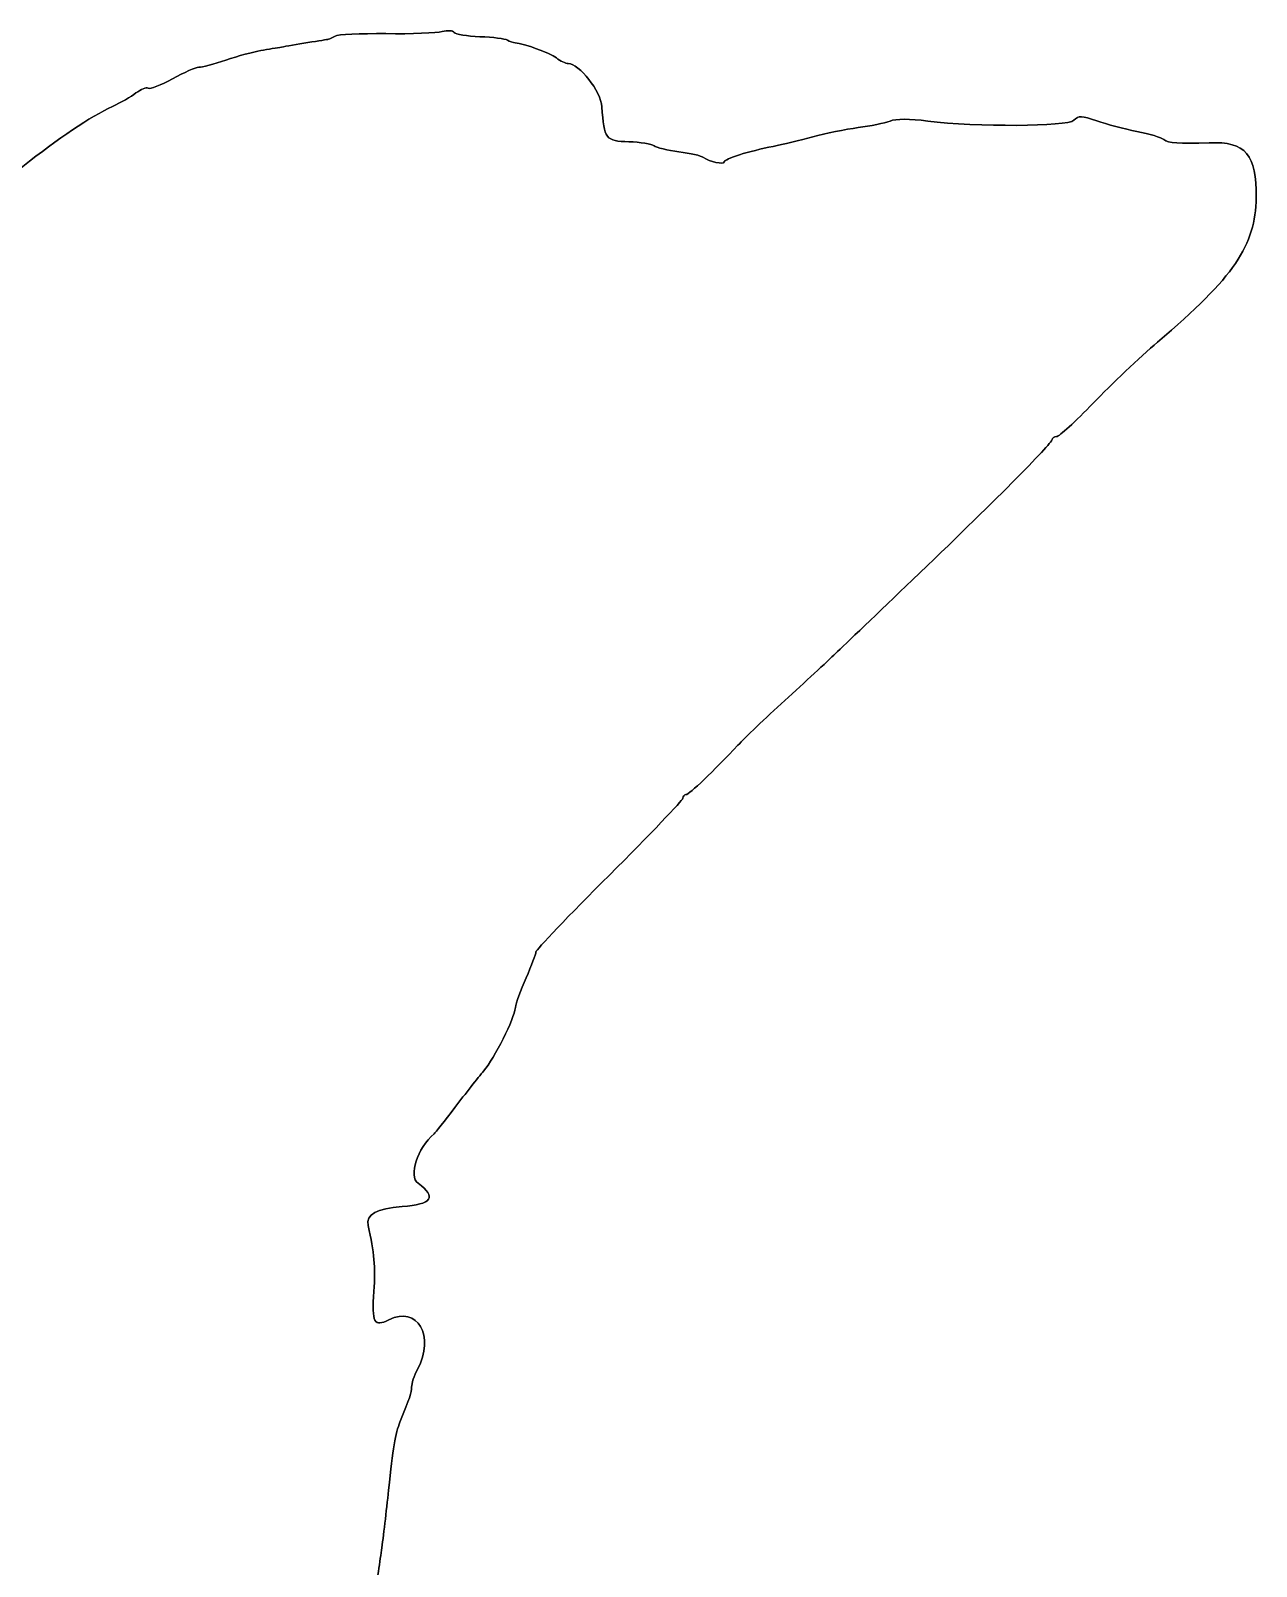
# Model space of a CAD drawing. Header units: millimetres. Extents: x -71.7 to 0.9, y 51.1 to 114.1.
# Drawn here: x -29.21 to -22.92, y 82.13 to 90.01 of the extents above; entities that cross this region are included whole.
import ezdxf

# ---------------------------------------------------------------- set-up
doc = ezdxf.new("R2010")
doc.units = ezdxf.units.MM
doc.layers.get('0').update_dxf_attribs({"linetype": 'CONTINUOUS'})

msp = doc.modelspace()

# ---------------------------------------------------------------- linework, layer by layer
for points in [[(-27.0982, 90.0083), (-27.1264, 90.001), (-27.2564, 89.9961), (-27.3873, 89.9977)], [(-27.3873, 89.9977), (-27.2564, 89.9961), (-27.1264, 90.001), (-27.0982, 90.0083)], [(-27.0363, 90.0041), (-27.0423, 90.0139), (-27.0702, 90.0157), (-27.0982, 90.0083)], [(-27.0982, 90.0083), (-27.0702, 90.0157), (-27.0423, 90.0139), (-27.0363, 90.0041)], [(-27.9231, 89.9292), (-27.9443, 89.9253), (-27.9923, 89.917), (-28.0295, 89.9107)], [(-28.0295, 89.9107), (-27.9923, 89.917), (-27.9443, 89.9253), (-27.9231, 89.9292)], [(-27.7877, 89.9519), (-27.8409, 89.9433), (-27.9018, 89.9331), (-27.9231, 89.9292)], [(-27.9231, 89.9292), (-27.9018, 89.9331), (-27.8409, 89.9433), (-27.7877, 89.9519)], [(-27.6813, 89.9692), (-27.6866, 89.9682), (-27.7345, 89.9604), (-27.7877, 89.9519)], [(-27.7877, 89.9519), (-27.7345, 89.9604), (-27.6866, 89.9682), (-27.6813, 89.9692)], [(-27.6485, 89.9856), (-27.6612, 89.9776), (-27.676, 89.9701), (-27.6813, 89.9692)], [(-27.6813, 89.9692), (-27.676, 89.9701), (-27.6612, 89.9776), (-27.6485, 89.9856)], [(-27.3873, 89.9977), (-27.5181, 89.9991), (-27.6357, 89.9938), (-27.6485, 89.9856)], [(-27.6485, 89.9856), (-27.6357, 89.9938), (-27.5181, 89.9991), (-27.3873, 89.9977)], [(-26.9047, 89.982), (-26.971, 89.9845), (-27.0302, 89.9944), (-27.0363, 90.0041)], [(-27.0363, 90.0041), (-27.0302, 89.9944), (-26.971, 89.9845), (-26.9047, 89.982)], [(-26.7637, 89.9648), (-26.7749, 89.9719), (-26.8384, 89.9796), (-26.9047, 89.982)], [(-26.9047, 89.982), (-26.8384, 89.9796), (-26.7749, 89.9719), (-26.7637, 89.9648)], [(-26.7238, 89.9507), (-26.7345, 89.9514), (-26.7524, 89.9577), (-26.7637, 89.9648)], [(-26.7637, 89.9648), (-26.7524, 89.9577), (-26.7345, 89.9514), (-26.7238, 89.9507)], [(-26.5122, 89.8733), (-26.5466, 89.8996), (-26.6777, 89.9476), (-26.7238, 89.9507)], [(-26.7238, 89.9507), (-26.6777, 89.9476), (-26.5466, 89.8996), (-26.5122, 89.8733)], [(-28.2085, 89.8623), (-28.2697, 89.8419), (-28.3323, 89.8253), (-28.3475, 89.8253)], [(-28.3475, 89.8253), (-28.3323, 89.8253), (-28.2697, 89.8419), (-28.2085, 89.8623)], [(-28.0295, 89.9107), (-28.0667, 89.9044), (-28.1472, 89.8826), (-28.2085, 89.8623)], [(-28.2085, 89.8623), (-28.1472, 89.8826), (-28.0667, 89.9044), (-28.0295, 89.9107)], [(-26.4513, 89.8445), (-26.4641, 89.8445), (-26.4915, 89.8575), (-26.5122, 89.8733)], [(-26.5122, 89.8733), (-26.4915, 89.8575), (-26.4641, 89.8445), (-26.4513, 89.8445)], [(-28.3475, 89.8253), (-28.3628, 89.8253), (-28.4238, 89.7986), (-28.483, 89.7661)], [(-28.483, 89.7661), (-28.4238, 89.7986), (-28.3628, 89.8253), (-28.3475, 89.8253)], [(-26.2784, 89.6226), (-26.2838, 89.7015), (-26.3951, 89.8445), (-26.4513, 89.8445)], [(-26.4513, 89.8445), (-26.3951, 89.8445), (-26.2838, 89.7015), (-26.2784, 89.6226)], [(-28.6703, 89.6932), (-28.6955, 89.674), (-28.7494, 89.643), (-28.79, 89.6242)], [(-28.79, 89.6242), (-28.7494, 89.643), (-28.6955, 89.674), (-28.6703, 89.6932)], [(-28.6076, 89.7175), (-28.617, 89.7233), (-28.6452, 89.7123), (-28.6703, 89.6932)], [(-28.6703, 89.6932), (-28.6452, 89.7123), (-28.617, 89.7233), (-28.6076, 89.7175)], [(-28.483, 89.7661), (-28.5422, 89.7337), (-28.5983, 89.7118), (-28.6076, 89.7175)], [(-28.6076, 89.7175), (-28.5983, 89.7118), (-28.5422, 89.7337), (-28.483, 89.7661)], [(-28.79, 89.6242), (-29.0208, 89.5175), (-29.4465, 89.1806), (-29.8142, 88.8137)], [(-29.8142, 88.8137), (-29.4465, 89.1806), (-29.0208, 89.5175), (-28.79, 89.6242)], [(-26.1404, 89.4429), (-26.2594, 89.4463), (-26.2672, 89.4565), (-26.2784, 89.6226)], [(-26.2784, 89.6226), (-26.2672, 89.4565), (-26.2594, 89.4463), (-26.1404, 89.4429)], [(-24.7992, 89.5492), (-24.8257, 89.539), (-24.8997, 89.5238), (-24.9636, 89.5154)], [(-24.9636, 89.5154), (-24.8997, 89.5238), (-24.8257, 89.539), (-24.7992, 89.5492)], [(-24.6057, 89.5493), (-24.6981, 89.561), (-24.7684, 89.561), (-24.7992, 89.5492)], [(-24.7992, 89.5492), (-24.7684, 89.561), (-24.6981, 89.561), (-24.6057, 89.5493)], [(-23.8553, 89.5532), (-23.8882, 89.5204), (-24.3587, 89.5179), (-24.6057, 89.5493)], [(-24.6057, 89.5493), (-24.3587, 89.5179), (-23.8882, 89.5204), (-23.8553, 89.5532)], [(-23.7378, 89.5501), (-23.8159, 89.5772), (-23.8309, 89.5776), (-23.8553, 89.5532)], [(-23.8553, 89.5532), (-23.8309, 89.5776), (-23.8159, 89.5772), (-23.7378, 89.5501)], [(-23.5321, 89.496), (-23.596, 89.5087), (-23.6885, 89.5331), (-23.7378, 89.5501)], [(-23.7378, 89.5501), (-23.6885, 89.5331), (-23.596, 89.5087), (-23.5321, 89.496)], [(-25.1957, 89.4679), (-25.2595, 89.4501), (-25.3509, 89.4282), (-25.3988, 89.419)], [(-25.3988, 89.419), (-25.3509, 89.4282), (-25.2595, 89.4501), (-25.1957, 89.4679)], [(-24.9636, 89.5154), (-25.0274, 89.507), (-25.1319, 89.4857), (-25.1957, 89.4679)], [(-25.1957, 89.4679), (-25.1319, 89.4857), (-25.0274, 89.507), (-24.9636, 89.5154)], [(-23.3932, 89.4544), (-23.4058, 89.4645), (-23.4683, 89.4832), (-23.5321, 89.496)], [(-23.5321, 89.496), (-23.4683, 89.4832), (-23.4058, 89.4645), (-23.3932, 89.4544)], [(-23.1605, 89.4379), (-23.318, 89.4322), (-23.3706, 89.436), (-23.3932, 89.4544)], [(-23.3932, 89.4544), (-23.3706, 89.436), (-23.318, 89.4322), (-23.1605, 89.4379)], [(-26.0109, 89.4223), (-26.0232, 89.4319), (-26.0814, 89.4412), (-26.1404, 89.4429)], [(-26.1404, 89.4429), (-26.0814, 89.4412), (-26.0232, 89.4319), (-26.0109, 89.4223)], [(-25.8828, 89.3913), (-25.9411, 89.3988), (-25.9987, 89.4127), (-26.0109, 89.4223)], [(-26.0109, 89.4223), (-25.9987, 89.4127), (-25.9411, 89.3988), (-25.8828, 89.3913)], [(-25.7571, 89.3625), (-25.768, 89.371), (-25.8246, 89.3839), (-25.8828, 89.3913)], [(-25.8828, 89.3913), (-25.8246, 89.3839), (-25.768, 89.371), (-25.7571, 89.3625)], [(-25.3988, 89.419), (-25.5236, 89.3954), (-25.6502, 89.3552), (-25.6502, 89.3395)], [(-25.6502, 89.3395), (-25.6502, 89.3552), (-25.5236, 89.3954), (-25.3988, 89.419)], [(-22.9193, 89.1569), (-22.9156, 89.3766), (-22.9739, 89.4445), (-23.1605, 89.4379)], [(-23.1605, 89.4379), (-22.9739, 89.4445), (-22.9156, 89.3766), (-22.9193, 89.1569)], [(-25.6502, 89.3395), (-25.6502, 89.3235), (-25.7285, 89.3404), (-25.7571, 89.3625)], [(-25.7571, 89.3625), (-25.7285, 89.3404), (-25.6502, 89.3235), (-25.6502, 89.3395)], [(-23.4258, 88.4144), (-23.0312, 88.7506), (-22.9234, 88.9086), (-22.9193, 89.1569)], [(-22.9193, 89.1569), (-22.9234, 88.9086), (-23.0312, 88.7506), (-23.4258, 88.4144)], [(-23.7558, 88.102), (-23.6647, 88.1967), (-23.5163, 88.3373), (-23.4258, 88.4144)], [(-23.4258, 88.4144), (-23.5163, 88.3373), (-23.6647, 88.1967), (-23.7558, 88.102)], [(-23.9444, 87.9296), (-23.9317, 87.9296), (-23.8468, 88.0071), (-23.7558, 88.102)], [(-23.7558, 88.102), (-23.8468, 88.0071), (-23.9317, 87.9296), (-23.9444, 87.9296)], [(-24.6837, 87.1946), (-24.2789, 87.5817), (-23.9674, 87.8946), (-23.9674, 87.9142)], [(-23.9674, 87.9142), (-23.9674, 87.8946), (-24.2789, 87.5817), (-24.6837, 87.1946)], [(-23.9674, 87.9142), (-23.9674, 87.9227), (-23.957, 87.9296), (-23.9444, 87.9296)], [(-23.9444, 87.9296), (-23.957, 87.9296), (-23.9674, 87.9227), (-23.9674, 87.9142)], [(-25.078, 86.8174), (-25.0335, 86.8599), (-24.8561, 87.0296), (-24.6837, 87.1946)], [(-24.6837, 87.1946), (-24.8561, 87.0296), (-25.0335, 86.8599), (-25.078, 86.8174)], [(-25.3391, 86.5756), (-25.2399, 86.666), (-25.1224, 86.7748), (-25.078, 86.8174)], [(-25.078, 86.8174), (-25.1224, 86.7748), (-25.2399, 86.666), (-25.3391, 86.5756)], [(-25.5799, 86.346), (-25.5465, 86.3819), (-25.4381, 86.4852), (-25.3391, 86.5756)], [(-25.3391, 86.5756), (-25.4381, 86.4852), (-25.5465, 86.3819), (-25.5799, 86.346)], [(-25.847, 86.092), (-25.8313, 86.092), (-25.7022, 86.2148), (-25.5799, 86.346)], [(-25.5799, 86.346), (-25.7022, 86.2148), (-25.8313, 86.092), (-25.847, 86.092)], [(-26.2402, 85.6788), (-26.0327, 85.8857), (-25.863, 86.0633), (-25.863, 86.0734)], [(-25.863, 86.0734), (-25.863, 86.0633), (-26.0327, 85.8857), (-26.2402, 85.6788)], [(-25.863, 86.0734), (-25.863, 86.0836), (-25.8558, 86.092), (-25.847, 86.092)], [(-25.847, 86.092), (-25.8558, 86.092), (-25.863, 86.0836), (-25.863, 86.0734)], [(-26.6174, 85.2839), (-26.6174, 85.2942), (-26.4477, 85.472), (-26.2402, 85.6788)], [(-26.2402, 85.6788), (-26.4477, 85.472), (-26.6174, 85.2942), (-26.6174, 85.2839)], [(-26.6676, 85.1516), (-26.64, 85.214), (-26.6174, 85.2735), (-26.6174, 85.2839)], [(-26.6174, 85.2839), (-26.6174, 85.2735), (-26.64, 85.214), (-26.6676, 85.1516)], [(-26.7223, 84.9993), (-26.7198, 85.0207), (-26.6952, 85.0892), (-26.6676, 85.1516)], [(-26.6676, 85.1516), (-26.6952, 85.0892), (-26.7198, 85.0207), (-26.7223, 84.9993)], [(-26.8861, 84.6731), (-26.8289, 84.7411), (-26.7293, 84.9396), (-26.7223, 84.9993)], [(-26.7223, 84.9993), (-26.7293, 84.9396), (-26.8289, 84.7411), (-26.8861, 84.6731)], [(-27.0328, 84.4865), (-26.9802, 84.5557), (-26.9142, 84.6396), (-26.8861, 84.6731)], [(-26.8861, 84.6731), (-26.9142, 84.6396), (-26.9802, 84.5557), (-27.0328, 84.4865)], [(-27.1399, 84.3511), (-27.1336, 84.3564), (-27.0854, 84.4174), (-27.0328, 84.4865)], [(-27.0328, 84.4865), (-27.0854, 84.4174), (-27.1336, 84.3564), (-27.1399, 84.3511)], [(-27.2222, 84.097), (-27.2726, 84.1332), (-27.2256, 84.2781), (-27.1399, 84.3511)], [(-27.1399, 84.3511), (-27.2256, 84.2781), (-27.2726, 84.1332), (-27.2222, 84.097)], [(-27.3044, 83.9774), (-27.1501, 83.9887), (-27.124, 84.0264), (-27.2222, 84.097)], [(-27.2222, 84.097), (-27.124, 84.0264), (-27.1501, 83.9887), (-27.3044, 83.9774)], [(-27.4785, 83.8813), (-27.491, 83.9366), (-27.4341, 83.9681), (-27.3044, 83.9774)], [(-27.3044, 83.9774), (-27.4341, 83.9681), (-27.491, 83.9366), (-27.4785, 83.8813)], [(-27.4491, 83.5425), (-27.4404, 83.6688), (-27.4466, 83.7402), (-27.4785, 83.8813)], [(-27.4785, 83.8813), (-27.4466, 83.7402), (-27.4404, 83.6688), (-27.4491, 83.5425)], [(-27.3716, 83.3966), (-27.4483, 83.3583), (-27.4602, 83.3808), (-27.4491, 83.5425)], [(-27.4491, 83.5425), (-27.4602, 83.3808), (-27.4483, 83.3583), (-27.3716, 83.3966)], [(-27.2251, 83.1422), (-27.1349, 83.3144), (-27.2244, 83.47), (-27.3716, 83.3966)], [(-27.3716, 83.3966), (-27.2244, 83.47), (-27.1349, 83.3144), (-27.2251, 83.1422)], [(-27.2556, 83.0512), (-27.2556, 83.0693), (-27.2418, 83.1102), (-27.2251, 83.1422)], [(-27.2251, 83.1422), (-27.2418, 83.1102), (-27.2556, 83.0693), (-27.2556, 83.0512)], [(-27.315, 82.8713), (-27.264, 82.9961), (-27.2557, 83.0214), (-27.2556, 83.0512)], [(-27.2556, 83.0512), (-27.2557, 83.0214), (-27.264, 82.9961), (-27.315, 82.8713)], [(-27.3736, 82.5225), (-27.3515, 82.7366), (-27.3385, 82.8139), (-27.315, 82.8713)], [(-27.315, 82.8713), (-27.3385, 82.8139), (-27.3515, 82.7366), (-27.3736, 82.5225)], [(-27.41, 82.2137), (-27.401, 82.2775), (-27.3845, 82.4165), (-27.3736, 82.5225)], [(-27.3736, 82.5225), (-27.3845, 82.4165), (-27.401, 82.2775), (-27.41, 82.2137)], [(-27.4488, 81.9429), (-27.4366, 82.028), (-27.4192, 82.1498), (-27.41, 82.2137)], [(-27.41, 82.2137), (-27.4192, 82.1498), (-27.4366, 82.028), (-27.4488, 81.9429)]]:
    msp.add_open_spline(points, degree=3)

doc.saveas('drawing.dxf')
